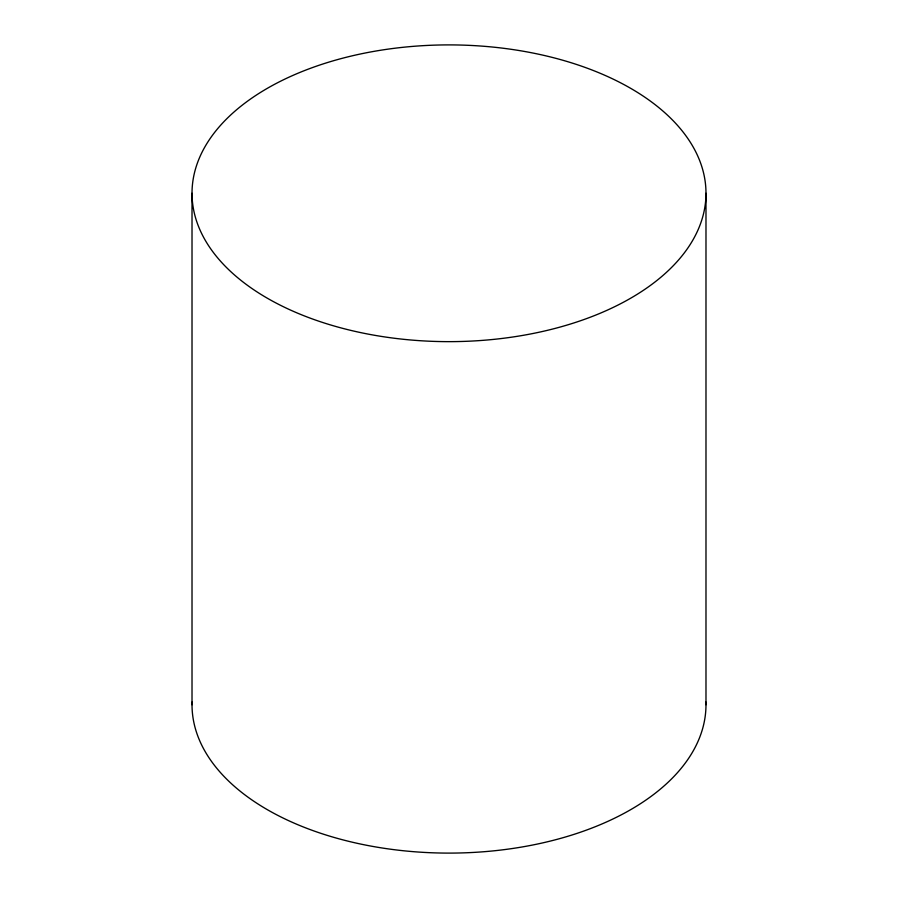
<?xml version="1.0" encoding="UTF-8"?>
<svg xmlns="http://www.w3.org/2000/svg" width="898" height="898" viewBox="0 0 898 898"><rect width="100%" height="100%" fill="white"/><g stroke="black" fill="none" stroke-linecap="round" stroke-linejoin="round"><path stroke-width="1.35" d="M705.985 193.272A256.985 148.372 0 0 1 320.507 321.765A256.985 148.372 0 0 1 320.507 64.779A256.985 148.372 0 0 1 705.985 193.272L705.985 704.728M192.015 193.272L192.015 704.728M705.94 702.079A256.985 148.372 0 0 1 449 853.1A256.985 148.372 0 0 1 192.06 702.079"/></g></svg>
